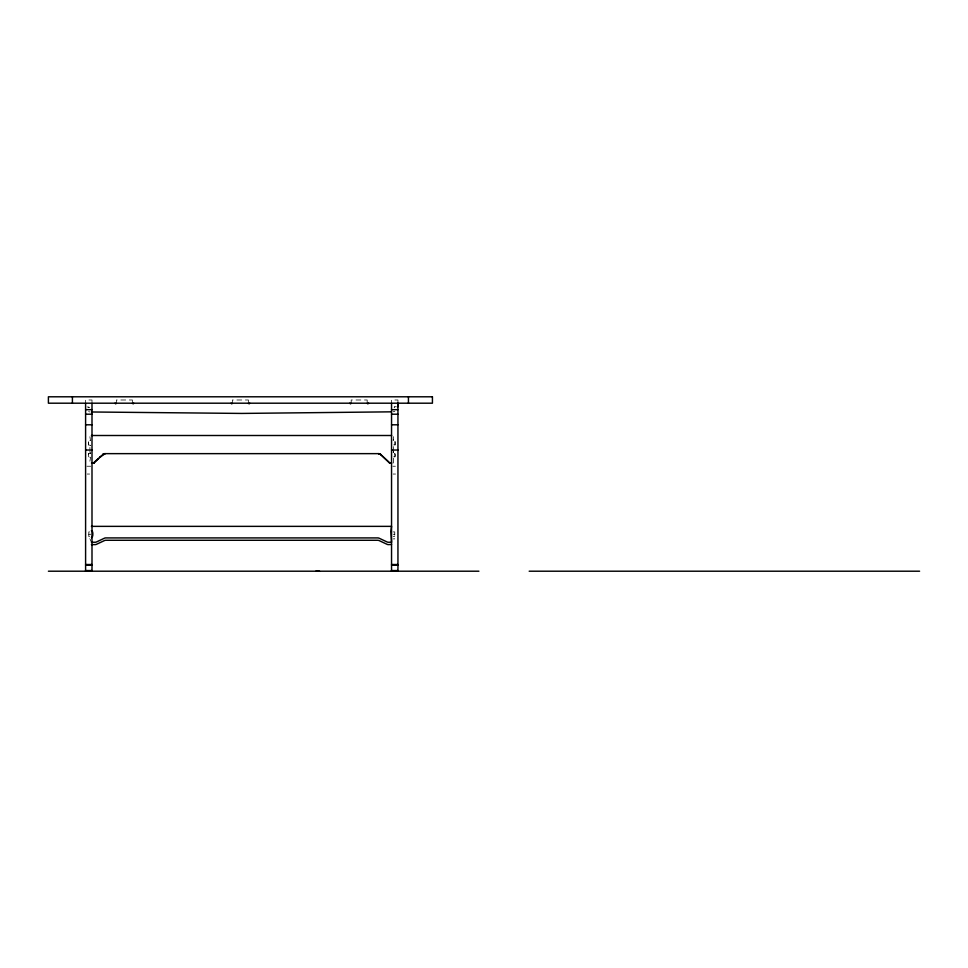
<?xml version="1.0" encoding="UTF-8"?>
<svg xmlns="http://www.w3.org/2000/svg" width="968" height="968" viewBox="0 0 968 968"><rect width="100%" height="100%" fill="white"/><g stroke="black" fill="none" stroke-linecap="round" stroke-linejoin="round"><path stroke-width="0.73" stroke-dasharray="4.84 3.63" d="M89.915 461.216L90.581 457.368L88.475 456.836L88.475 453.641L90.339 453.484L90.169 452.322M89.976 452.274L89.915 446.26L90.605 445.582L89.915 444.905L90.581 445.425L88.475 444.905L88.475 441.698L90.581 441.178L89.915 436.713M393.625 463.031L393.431 458.166L393.625 458.808M393.625 444.905L395.065 444.905L395.065 441.698L393.625 441.698M393.625 447.01L393.625 446.635M88.475 456.836L88.475 453.641M88.475 444.905L88.475 441.698M393.625 456.836C395.815 458.251 395.404 452.238 393.625 453.641M395.065 444.905L395.065 441.698M90.447 453.387L90.169 453.593M393.625 439.738L393.141 440.537L393.625 435.503M393.625 451.899L393.141 452.479L393.625 451.524M393.25 452.383L393.625 446.26M394.859 406.729C393.613 408.387 394.109 406.499 395.634 406.717M393.032 411.811L394.871 411.315M87.144 406.887L89.358 407.625L88.681 406.887M86.878 466.237L90.714 466.237M392.826 466.237L395.392 466.237M87.205 474.042L89.6 474.042M393.153 474.042L395.549 474.042M89.588 531.916L88.802 531.916L88.802 538.886L89.588 538.886M393.153 531.916L394.75 531.916L394.75 538.886L393.165 538.886M88.802 534.275L90.871 534.275M393.153 534.275L394.75 534.275M88.802 536.526L89.588 536.526M393.165 536.526L394.75 536.526M89.6 411.957L88.681 411.485M89.915 440.343L90.169 440.392M397.945 401.793L397.945 399.99L391.544 399.99L391.544 401.793M395.065 453.641L395.065 456.836M367.187 402.119L367.187 399.99L351.19 399.99L351.19 402.119M248.413 401.793L248.413 399.99L232.417 399.99L232.417 401.793M132.362 401.793L132.362 399.99L116.366 399.99L116.366 401.793M91.996 401.793L91.996 399.99L85.595 399.99L85.595 401.793M90.399 539.418L90.399 541.112"/><path stroke-width="1.45" d="M91.403 537.712C93.327 538.172 93.4 530.004 91.403 530.73M391.544 544.464L388.471 544.609A3.194 2.977 0 0 1 387.031 544.294L379.166 540.604A3.194 2.977 0 0 0 377.714 540.277L105.827 540.277A3.194 2.977 0 0 0 104.387 540.604L96.522 544.294A3.194 2.977 0 0 1 95.082 544.609L91.403 544.609M116.366 403.196L115.688 403.874L115.01 403.196M133.729 403.196L133.173 403.862L132.362 403.196M232.417 403.196L231.739 403.874L231.062 403.196M249.78 403.196L249.103 403.874L248.413 403.196M351.19 403.196L350.513 403.874L349.823 403.196M368.554 403.196L367.864 403.874L367.187 403.196M98.651 458.554L94.211 462.777L91.464 463.031M100.224 457.041L105.076 453.641L378.476 453.641L380.581 454.428L388.579 462.087M99.704 457.549L100.757 456.545M94.138 462.813L94.441 462.583A1.597 1.597 0 0 1 93.339 463.031L103.08 454.331L105.076 453.641A3.194 3.194 0 0 0 102.862 454.524A3.449 3.449 0 0 1 103.334 454.149L105.076 453.641M391.205 411.836L241.782 413.433L91.379 411.981M397.17 406.717L397.945 406.717L397.945 403.196L397.945 571.193M315.786 571.205L319.488 571.205M85.595 409.67L91.996 409.67M391.544 409.67L397.945 409.67M85.595 414.207L91.996 414.207M391.544 414.207L397.945 414.207M85.595 424.795L91.996 424.795M391.544 424.795L397.945 424.795M91.428 435.503L391.592 435.503M85.595 450.035L91.996 450.035M391.544 450.035L397.945 450.035M390.056 463.031L389.402 462.813L391.701 463.031M91.403 526.362L391.544 526.362L390.903 531.311L391.544 542.249L388.471 542.249A3.194 2.977 0 0 1 387.031 541.935L379.166 538.232A3.194 2.977 0 0 0 377.714 537.918L105.827 537.918A3.194 2.977 0 0 0 104.387 538.232L96.522 541.935A3.194 2.977 0 0 1 95.082 542.249L91.403 542.249M85.595 564.513L91.996 564.513M391.544 564.513L397.945 564.513M85.595 565.106L91.996 565.106M391.544 565.106L397.945 565.106M85.595 570.563L91.996 570.563M391.544 570.563L397.945 570.563M85.595 570.769L91.996 570.769M391.544 570.769L397.945 570.769M48.4 571.205L478.906 571.205M529.169 571.205L919.6 571.205M378.621 453.641L380.581 454.428M389.91 463.006L380.46 454.331L378.476 453.641A3.194 3.194 0 0 1 380.69 454.524L380.46 454.331M389.1 462.583L389.1 462.583A1.597 1.597 0 0 0 390.213 463.031M408.435 396.795L408.435 403.196M391.544 403.196L391.544 571.193M91.996 403.196L91.996 571.193M85.595 403.196L85.595 571.193M72.406 396.795L72.406 403.196M432.43 396.795L48.4 396.795L48.4 403.196L432.43 403.196L432.43 396.795"/></g></svg>
